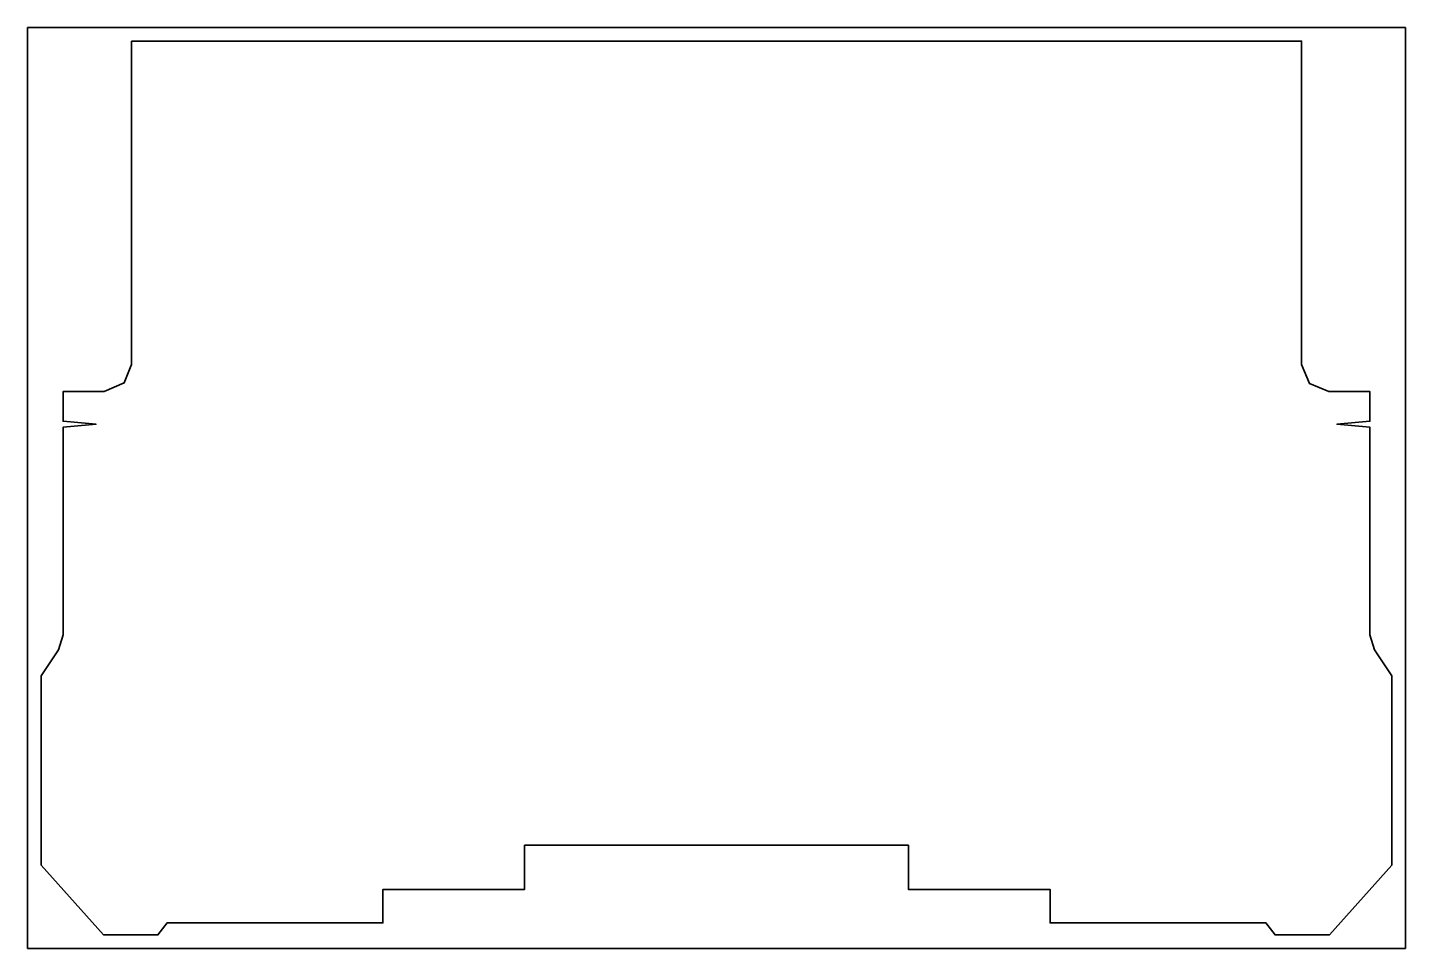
# Model space of a CAD drawing. Header units: millimetres. Extents: x -148 to 358, y -21 to 318.
import ezdxf

# ---------------------------------------------------------------- set-up
doc = ezdxf.new("R2010")
doc.units = ezdxf.units.MM
doc.header["$MEASUREMENT"] = 0
doc.layers.get('0').update_dxf_attribs({"lineweight": 0})
doc.layers.add('Safety', color=7, linetype='Continuous', lineweight=0)

msp = doc.modelspace()

# ---------------------------------------------------------------- linework, layer by layer
at = {"color": 18, "lineweight": 35, "true_color": 0x000000}
msp.add_lwpolyline([(-109.87, 312.68), (-109.87, 193.92), (-112.53, 187.13), (-119.87, 183.92), (-134.95, 183.92), (-134.95, 173), (-122.83, 171.92), (-134.95, 170.84), (-134.95, 94.61), (-136.63, 89.06), (-143, 79.52), (-143, 9.94), (-120.11, -15.68), (-100.11, -15.68), (-96.74, -11.32), (-17.53, -11.32), (-17.53, 1), (34.55, 1), (34.55, 17.21), (105, 17.21), (175.45, 17.21), (175.45, 1), (227.53, 1), (227.53, -11.32), (306.74, -11.32), (310.11, -15.68), (330.11, -15.68), (353, 9.94), (353, 79.52), (346.63, 89.06), (344.95, 94.61), (344.95, 170.84), (332.83, 171.92), (344.95, 173), (344.95, 183.92), (329.87, 183.92), (322.8, 186.85), (319.87, 193.92), (319.87, 312.68)], close=True, dxfattribs=at)
at = {"layer": 'Safety', "color": 18, "lineweight": 35, "true_color": 0x000000}
msp.add_lwpolyline([(358, -20.68), (-148, -20.68), (-148, 317.69), (358, 317.69)], close=True, dxfattribs=at)

doc.saveas('drawing.dxf')
